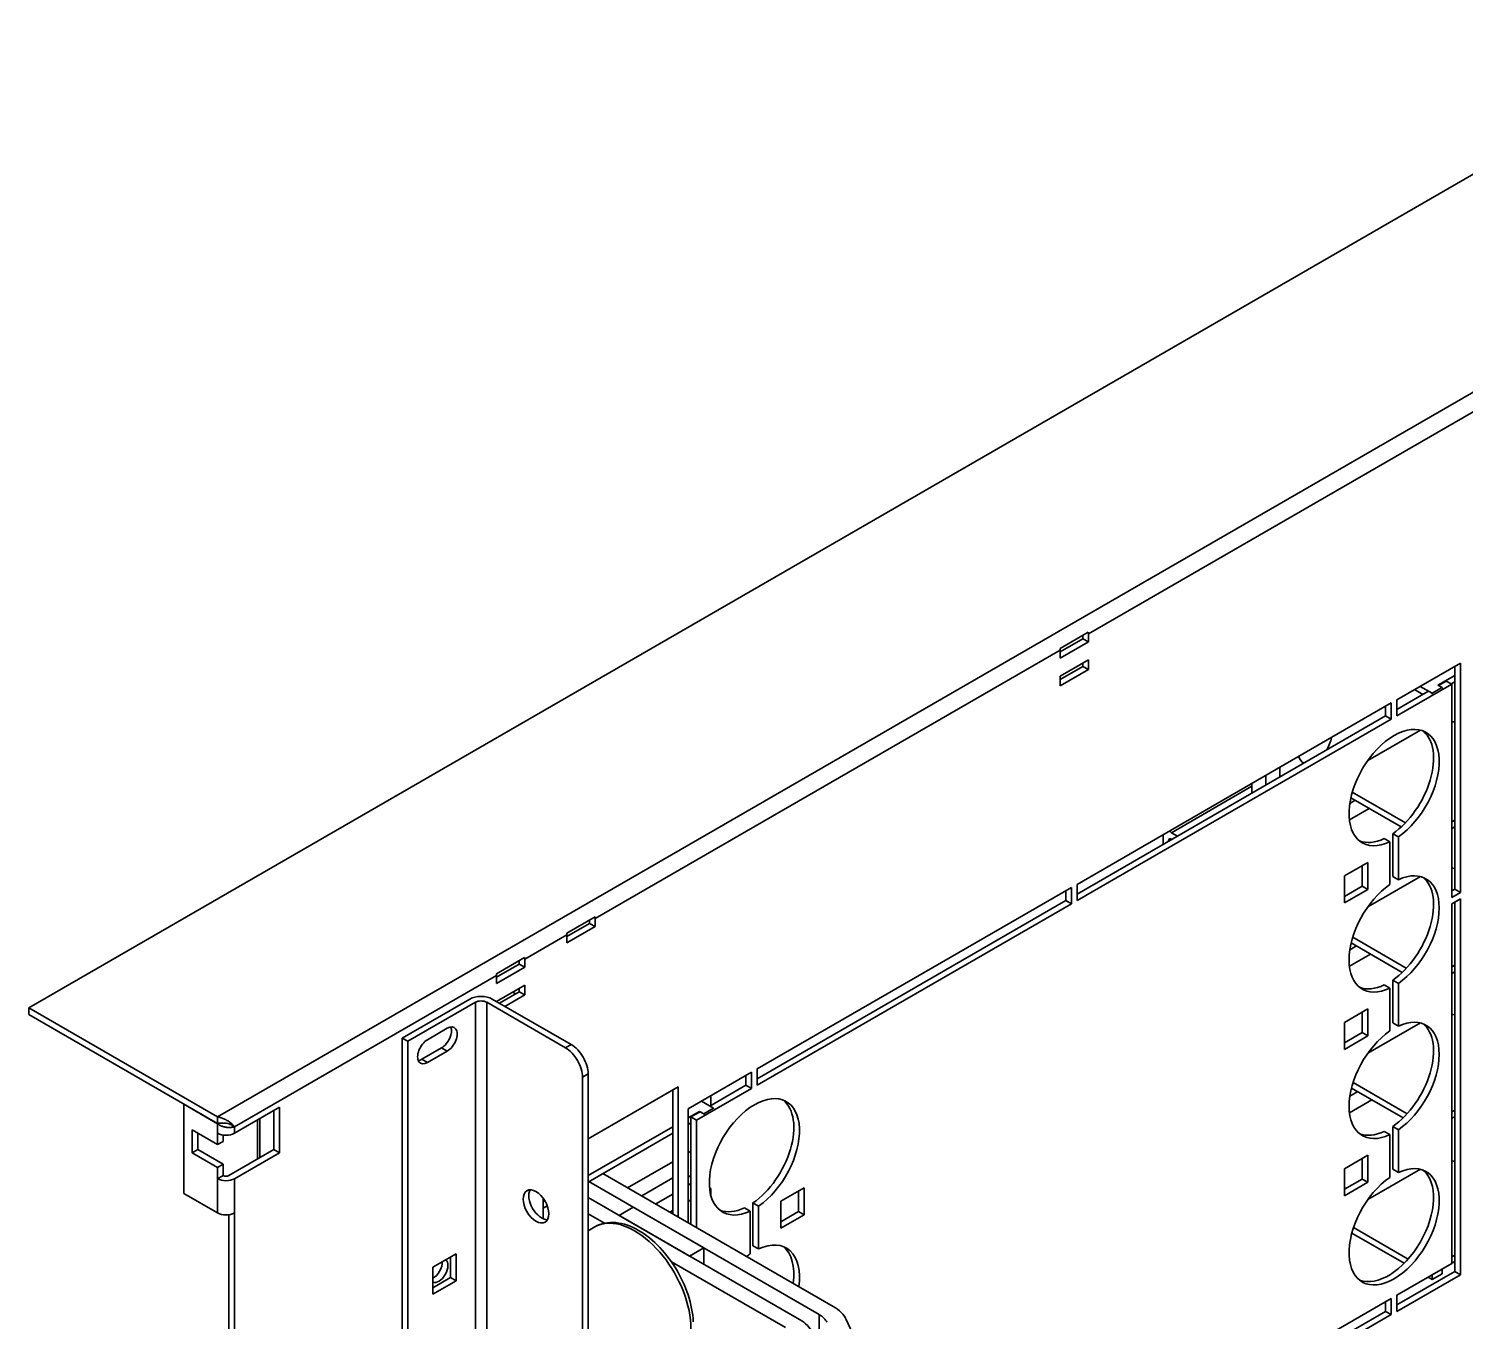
# Model space of a CAD drawing. Header units: millimetres. Extents: x -116965 to 323937, y 291661 to 566926.
# Drawn here: x -12235.7 to -11875.3, y 313817.4 to 314141.8 of the extents above; entities that cross this region are included whole.
import ezdxf

# ---------------------------------------------------------------- set-up
doc = ezdxf.new("R2010")
doc.units = ezdxf.units.MM
doc.layers.add('Visible Edges(Schneider)', color=7, linetype='Continuous', lineweight=35)
doc.layers.add('Visible Tangent Edges(Schneider)', color=7, linetype='Continuous', lineweight=35)

msp = doc.modelspace()

# ---------------------------------------------------------------- linework, layer by layer
at = {"layer": 'Visible Edges(Schneider)'}
for p, q in [((-12235.747709, 313896.026826), (-11810.069427, 314141.792297)), ((-11976.976297, 313986.266829), (-11969.905229, 313990.349312)), ((-11969.875559, 313989.923933), (-11969.875559, 313987.882692)), ((-11976.946627, 313985.433202), (-11971.289773, 313988.699188)), ((-11969.875559, 313987.882692), (-11976.946627, 313983.800209)), ((-11971.289773, 313988.699188), (-11971.289773, 313989.549945)), ((-11971.289773, 313988.699188), (-11969.875559, 313987.882692)), ((-11976.946627, 313983.800209), (-11976.946627, 313985.84145)), ((-11976.946627, 313979.309478), (-11969.875559, 313983.391961)), ((-11971.289773, 313981.758967), (-11971.289773, 313982.575464)), ((-11969.875559, 313983.391961), (-11969.875559, 313980.942471)), ((-11892.447367, 313973.389877), (-11876.537464, 313982.575464)), ((-11876.537464, 313982.575464), (-11876.537464, 313925.012455)), ((-11976.946627, 313978.492981), (-11971.289773, 313981.758967)), ((-11969.875559, 313980.942471), (-11976.946627, 313976.859988)), ((-11976.946627, 313976.859988), (-11976.946627, 313979.309478)), ((-11971.289773, 313981.758967), (-11969.875559, 313980.942471)), ((-11882.194318, 313977.047782), (-11877.951678, 313979.497272)), ((-11877.951678, 313925.828952), (-11877.951678, 313981.758967)), ((-11878.658784, 313977.268236), (-11892.447367, 313969.307395)), ((-11892.447367, 313970.940388), (-11884.669192, 313975.431119)), ((-11888.042091, 313975.933264), (-11885.920771, 313974.708519)), ((-11886.627878, 313976.749761), (-11883.608532, 313975.006541)), ((-11881.133658, 313976.43541), (-11883.608532, 313975.006541)), ((-11881.133658, 313976.43541), (-11882.194318, 313977.047782)), ((-11882.031684, 313976.953885), (-11880.072998, 313978.084733)), ((-11881.133658, 313976.247616), (-11881.133658, 313976.43541)), ((-11880.072998, 313978.084733), (-11878.658784, 313977.268236)), ((-11877.951678, 313977.864279), (-11878.821419, 313977.362133)), ((-11878.658784, 313923.78771), (-11878.658784, 313977.268236)), ((-11972.703986, 313927.053697), (-11893.86158, 313972.573381)), ((-11895.275794, 313969.307395), (-11895.275794, 313971.756884)), ((-11893.86158, 313972.573381), (-11893.86158, 313968.490898)), ((-11892.447367, 313969.307395), (-11892.447367, 313973.389877)), ((-11883.608532, 313975.006541), (-11883.608532, 313974.818747)), ((-11972.703986, 313924.604207), (-11895.275794, 313969.307395)), ((-11893.86158, 313968.490898), (-11972.703986, 313922.971214)), ((-11895.275794, 313969.307395), (-11893.86158, 313968.490898)), ((-11899.749926, 313958.151039), (-11886.55902, 313965.766812)), ((-11925.327832, 313954.406332), (-11925.327832, 313951.956842)), ((-11925.327832, 313954.406332), (-11925.327832, 313951.956842)), ((-11921.792298, 313956.447573), (-11921.792298, 313953.998084)), ((-11928.863366, 313952.365091), (-11928.863366, 313949.915601)), ((-11890.319807, 313942.506374), (-11903.640036, 313950.196812)), ((-11902.926689, 313948.151968), (-11904.267529, 313947.377834)), ((-11904.267529, 313947.377834), (-11902.926689, 313948.151968)), ((-11904.006012, 313948.775115), (-11891.368044, 313941.478581)), ((-11899.391155, 313946.110727), (-11904.379446, 313943.230736)), ((-11878.658784, 313942.714101), (-11877.951678, 313943.122349)), ((-11951.13723, 313937.05578), (-11951.13723, 313939.505269)), ((-11947.509772, 313939.150093), (-11949.015909, 313940.019662)), ((-11893.508027, 313929.037401), (-11893.508027, 313939.76693)), ((-11893.508027, 313939.76693), (-11892.093813, 313938.950434)), ((-11877.951678, 313941.489356), (-11878.658784, 313941.081108)), ((-11949.723016, 313937.872276), (-11949.723016, 313937.978421)), ((-11949.015909, 313938.386669), (-11948.923985, 313938.333597)), ((-11895.629347, 313938.542185), (-11894.215134, 313937.725689)), ((-11894.215134, 313926.99616), (-11894.215134, 313937.725689)), ((-11892.093813, 313938.950434), (-11892.093813, 313928.220905)), ((-11905.634908, 313929.156175), (-11899.765922, 313932.544636)), ((-11899.765922, 313932.544636), (-11899.765922, 313925.767714)), ((-11905.634908, 313922.379254), (-11905.634908, 313929.156175)), ((-11901.180135, 313926.584211), (-11901.180135, 313931.728139)), ((-11899.749926, 313921.408693), (-11886.55902, 313929.024466)), ((-11893.508027, 313929.037401), (-11892.093813, 313928.220905)), ((-12052.960606, 313880.717516), (-11974.1182, 313926.2372)), ((-11975.532413, 313922.971214), (-11975.532413, 313925.420703)), ((-11974.1182, 313926.2372), (-11974.1182, 313922.154717)), ((-11972.703986, 313922.971214), (-11972.703986, 313927.053697)), ((-11905.634908, 313924.012247), (-11901.180135, 313926.584211)), ((-11899.765922, 313925.767714), (-11905.634908, 313922.379254)), ((-11901.180135, 313926.584211), (-11899.765922, 313925.767714)), ((-11878.658784, 313925.420703), (-11877.951678, 313925.828952)), ((-11876.537464, 313925.012455), (-11878.658784, 313923.78771)), ((-11877.951678, 313925.828952), (-11876.537464, 313925.012455)), ((-12052.960606, 313878.268026), (-11975.532413, 313922.971214)), ((-11974.1182, 313922.154717), (-12052.960606, 313876.635033)), ((-11975.532413, 313922.971214), (-11974.1182, 313922.154717)), ((-11878.658784, 313922.154717), (-11876.537464, 313923.379462)), ((-11878.658784, 313831.931845), (-11878.658784, 313922.154717)), ((-11877.951678, 313829.890603), (-11877.951678, 313922.562965)), ((-11876.537464, 313923.379462), (-11876.537464, 313829.074107)), ((-12100.719984, 313914.823378), (-12093.648916, 313918.905861)), ((-12095.033459, 313917.255738), (-12095.033459, 313918.106494)), ((-12093.619246, 313918.480482), (-12093.619246, 313916.439241)), ((-12100.690314, 313913.989751), (-12095.033459, 313917.255738)), ((-12093.619246, 313916.439241), (-12100.690314, 313912.356758)), ((-12100.690314, 313912.356758), (-12100.690314, 313914.398)), ((-12095.033459, 313917.255738), (-12093.619246, 313916.439241)), ((-11902.608491, 313911.593334), (-11904.267529, 313910.635488)), ((-11904.267529, 313910.635488), (-11902.608491, 313911.593334)), ((-11903.931229, 313912.357017), (-11891.124629, 313904.963123)), ((-11890.095373, 313906.001875), (-11903.546271, 313913.767755)), ((-12118.397654, 313904.617171), (-12111.326586, 313908.699654)), ((-12118.367983, 313903.783544), (-12112.711129, 313907.04953)), ((-12112.711129, 313907.04953), (-12112.711129, 313907.900287)), ((-12112.711129, 313907.04953), (-12111.296915, 313906.233034)), ((-12111.296915, 313908.274275), (-12111.296915, 313906.233034)), ((-11899.072957, 313909.552092), (-11904.379446, 313906.48839)), ((-11878.658784, 313906.339178), (-11877.951678, 313906.747427)), ((-12111.296915, 313906.233034), (-12118.367983, 313902.150551)), ((-12118.367983, 313902.150551), (-12118.367983, 313904.191792)), ((-11877.951678, 313905.114433), (-11878.658784, 313904.706185)), ((-12118.367983, 313897.65982), (-12111.296915, 313901.742303)), ((-12117.660876, 313897.251571), (-12112.711129, 313900.109309)), ((-12113.609155, 313899.590834), (-12114.316261, 313899.999082)), ((-12112.711129, 313900.109309), (-12112.711129, 313900.925806)), ((-12112.711129, 313900.109309), (-12111.296915, 313899.292813)), ((-12111.296915, 313901.742303), (-12111.296915, 313899.292813)), ((-11895.629347, 313901.799839), (-11894.215134, 313900.983343)), ((-11894.215134, 313890.253814), (-11894.215134, 313900.983343)), ((-11893.508027, 313892.295055), (-11893.508027, 313903.024584)), ((-11893.508027, 313903.024584), (-11892.093813, 313902.208087)), ((-11892.093813, 313902.208087), (-11892.093813, 313891.478559)), ((-12235.747709, 313896.026826), (-12188.371555, 313868.674191)), ((-12235.747709, 313894.393833), (-12235.747709, 313896.026826)), ((-12142.05606, 313888.474233), (-12125.085498, 313898.272192)), ((-12123.671284, 313897.455695), (-12140.641847, 313887.657736)), ((-12101.043867, 313886.024743), (-12120.842857, 313897.455695)), ((-12119.428643, 313898.272192), (-12099.629654, 313886.84124)), ((-12111.296915, 313899.292813), (-12116.246663, 313896.435075)), ((-12188.371555, 313867.041198), (-12235.747709, 313894.393833)), ((-11905.634908, 313892.413829), (-11899.765922, 313895.80229)), ((-11905.634908, 313885.636907), (-11905.634908, 313892.413829)), ((-11901.180135, 313889.841865), (-11901.180135, 313894.985793)), ((-11899.765922, 313895.80229), (-11899.765922, 313889.025368)), ((-11899.749926, 313884.666347), (-11886.55902, 313892.28212)), ((-11893.508027, 313892.295055), (-11892.093813, 313891.478559)), ((-12135.692099, 313888.065985), (-12130.742352, 313890.923723)), ((-11905.634908, 313887.269901), (-11901.180135, 313889.841865)), ((-11899.765922, 313889.025368), (-11905.634908, 313885.636907)), ((-11901.180135, 313889.841865), (-11899.765922, 313889.025368)), ((-12140.641847, 313887.657736), (-12142.05606, 313888.474233)), ((-12142.05606, 313680.631565), (-12142.05606, 313888.474233)), ((-12140.641847, 313681.118547), (-12140.641847, 313887.657736)), ((-12137.106313, 313883.167005), (-12132.156565, 313886.024743)), ((-12130.742352, 313885.208247), (-12135.692099, 313882.350509)), ((-12096.801226, 313703.537758), (-12096.801226, 313878.676274)), ((-12095.387013, 313704.354254), (-12095.387013, 313879.492771)), ((-12070.284722, 313870.715432), (-12054.37482, 313879.901019)), ((-12055.789033, 313876.635033), (-12055.789033, 313879.084522)), ((-12054.37482, 313879.901019), (-12054.37482, 313875.818536)), ((-12052.960606, 313876.635033), (-12052.960606, 313880.717516)), ((-12095.387013, 313863.162839), (-12072.759596, 313876.226784)), ((-12074.173809, 313844.383418), (-12074.173809, 313875.410288)), ((-12072.759596, 313876.226784), (-12072.759596, 313843.566921)), ((-12054.37482, 313875.818536), (-12068.163402, 313867.857694)), ((-12064.818787, 313871.421702), (-12055.789033, 313876.635033)), ((-12055.789033, 313876.635033), (-12054.37482, 313875.818536)), ((-11904.267529, 313873.893142), (-11902.290293, 313875.034699)), ((-11902.290293, 313875.034699), (-11904.267529, 313873.893142)), ((-11903.851939, 313875.936316), (-11890.885721, 313868.450267)), ((-11889.874886, 313869.499654), (-11903.448561, 313877.336419)), ((-12196.786125, 313871.899352), (-12196.856836, 313871.858528)), ((-12196.856836, 313871.858528), (-12188.371555, 313866.959548)), ((-12196.856836, 313849.486521), (-12196.856836, 313871.858528)), ((-12184.128914, 313864.591708), (-12172.815205, 313871.123681)), ((-12172.815205, 313871.123681), (-12172.815205, 313859.692729)), ((-12070.284722, 313842.138052), (-12070.284722, 313870.715432)), ((-12063.920761, 313870.903227), (-12066.940107, 313872.646447)), ((-12066.395635, 313869.474358), (-12063.920761, 313870.903227)), ((-12064.627868, 313871.531929), (-12064.627868, 313873.981419)), ((-12063.920761, 313870.715432), (-12063.920761, 313870.903227)), ((-11898.754759, 313872.993458), (-11904.379446, 313869.746044)), ((-12188.371555, 313867.041198), (-12188.371555, 313868.674191)), ((-12188.371554, 313866.959547), (-12188.174991, 313867.073033)), ((-12178.350739, 313867.927739), (-12178.350739, 313858.12978)), ((-12174.229419, 313860.509225), (-12174.229419, 313870.307184)), ((-12070.284722, 313868.453737), (-12067.456295, 313870.08673)), ((-12069.577615, 313867.228992), (-12070.284722, 313866.820744)), ((-12069.577615, 313868.674191), (-12067.456295, 313869.898936)), ((-12069.577615, 313841.729804), (-12069.577615, 313868.674191)), ((-12069.577615, 313868.674191), (-12068.163402, 313867.857694)), ((-12068.163402, 313867.857694), (-12068.163402, 313840.913307)), ((-12067.456295, 313869.898936), (-12067.456295, 313870.08673)), ((-12067.456295, 313870.08673), (-12066.395635, 313869.474358)), ((-12066.395635, 313869.474358), (-12066.395635, 313869.286563)), ((-11878.658784, 313869.964256), (-11877.951678, 313870.372504)), ((-11877.951678, 313868.739511), (-11878.658784, 313868.331262)), ((-12194.735516, 313859.692729), (-12194.735516, 313865.408205)), ((-12194.735516, 313865.408205), (-12188.371555, 313861.73397)), ((-12193.321302, 313864.591708), (-12193.321302, 313860.509225)), ((-12188.371555, 313861.73397), (-12188.371555, 313864.591708)), ((-12186.957341, 313864.133202), (-12186.957341, 313862.550467)), ((-12184.899598, 313866.669656), (-12184.128914, 313866.224701)), ((-12095.387013, 313853.960923), (-12074.173809, 313866.208371)), ((-12074.173809, 313864.575378), (-12095.387013, 313852.327929)), ((-11895.629347, 313865.057493), (-11894.215134, 313864.240996)), ((-11894.215134, 313853.511468), (-11894.215134, 313864.240996)), ((-11893.508027, 313855.552709), (-11893.508027, 313866.282238)), ((-11893.508027, 313866.282238), (-11892.093813, 313865.465741)), ((-11892.093813, 313865.465741), (-11892.093813, 313854.736212)), ((-12194.735516, 313859.692729), (-12193.321302, 313860.509225)), ((-12193.321302, 313860.509225), (-12186.957341, 313856.834991)), ((-12188.371555, 313861.73397), (-12186.957341, 313862.550467)), ((-12185.543127, 313853.977253), (-12174.229419, 313860.509225)), ((-12172.815205, 313859.692729), (-12174.229419, 313860.509225)), ((-12070.284722, 313859.692729), (-12069.577615, 313860.100977)), ((-12188.371555, 313856.018494), (-12194.735516, 313859.692729)), ((-12186.957341, 313856.834991), (-12188.371555, 313856.018494)), ((-12186.957341, 313856.834991), (-12186.957341, 313853.977253)), ((-12172.815205, 313859.692729), (-12184.128914, 313853.160756)), ((-12085.487518, 313850.91539), (-12074.173809, 313857.447363)), ((-11905.634908, 313855.671483), (-11899.765922, 313859.059944)), ((-11901.180135, 313853.099519), (-11901.180135, 313858.243447)), ((-11899.765922, 313859.059944), (-11899.765922, 313852.283022)), ((-12188.371555, 313853.160756), (-12188.371555, 313856.018494)), ((-12188.371555, 313853.160756), (-12186.957341, 313853.977253)), ((-12091.66056, 313854.479398), (-12033.875525, 313821.117192)), ((-12081.951984, 313848.874149), (-12074.173809, 313853.36488)), ((-12070.284722, 313853.977253), (-12069.577615, 313853.569004)), ((-11905.634908, 313848.894561), (-11905.634908, 313855.671483)), ((-11905.634908, 313850.527554), (-11901.180135, 313853.099519)), ((-11901.180135, 313853.099519), (-11899.765922, 313852.283022)), ((-11899.749926, 313847.924), (-11886.55902, 313855.539773)), ((-11893.508027, 313855.552709), (-11892.093813, 313854.736212)), ((-12196.856836, 313849.486521), (-12188.371555, 313844.587542)), ((-12037.411058, 313819.075951), (-12095.196094, 313852.438156)), ((-12074.173809, 313849.282397), (-12078.41645, 313846.832907)), ((-12078.41645, 313846.832907), (-12074.173809, 313849.282397)), ((-12069.577615, 313851.936011), (-12070.284722, 313851.527763)), ((-12070.284722, 313851.527763), (-12069.577615, 313851.936011)), ((-12064.926263, 313850.883545), (-12064.627868, 313850.711266)), ((-12064.627868, 313850.711266), (-12064.892685, 313850.558374)), ((-12064.627868, 313849.103889), (-12064.627868, 313850.711266)), ((-12047.056264, 313847.506517), (-12041.187278, 313850.894978)), ((-12042.601492, 313844.934553), (-12042.601492, 313850.078481)), ((-12041.187278, 313850.894978), (-12041.187278, 313844.118056)), ((-11899.765922, 313852.283022), (-11905.634908, 313848.894561)), ((-12106.700721, 313843.140347), (-12106.700721, 313848.303944)), ((-12106.700721, 313847.42895), (-12106.276259, 313847.674013)), ((-12105.65546, 313846.399439), (-12106.700721, 313845.795957)), ((-12095.387013, 313848.465901), (-12042.360806, 313817.851206)), ((-12087.608838, 313843.975169), (-12084.073304, 313846.016411)), ((-12066.395635, 313835.810204), (-12084.073304, 313846.016411)), ((-12069.577615, 313847.853528), (-12070.284722, 313847.44528)), ((-12056.142587, 313845.869823), (-12054.728373, 313845.053327)), ((-12054.021266, 313836.365039), (-12054.021266, 313847.094568)), ((-12054.021266, 313847.094568), (-12052.607053, 313846.278072)), ((-12052.607053, 313846.278072), (-12052.607053, 313835.548543)), ((-12047.056264, 313840.729596), (-12047.056264, 313847.506517)), ((-12185.543127, 313662.595879), (-12185.543127, 313844.129036)), ((-12184.128914, 313844.587542), (-12184.128914, 313663.412021)), ((-12091.278711, 313842.011489), (-12095.387013, 313844.383418)), ((-12087.608838, 313843.975169), (-12069.931169, 313833.768962)), ((-12074.173809, 313845.199914), (-12074.880916, 313844.791666)), ((-12054.728373, 313834.323798), (-12054.728373, 313845.053327)), ((-12047.056264, 313842.362589), (-12042.601492, 313844.934553)), ((-12041.187278, 313844.118056), (-12047.056264, 313840.729596)), ((-12042.601492, 313844.934553), (-12041.187278, 313844.118056)), ((-12093.719751, 313841.087387), (-12095.387013, 313840.124793)), ((-11890.651173, 313831.939927), (-11903.768289, 313839.513098)), ((-11889.658248, 313832.999655), (-11903.347, 313840.90286)), ((-12069.931169, 313833.768962), (-12066.395635, 313835.810204)), ((-12066.395635, 313831.727721), (-12066.395635, 313835.810204)), ((-12054.021266, 313836.365039), (-12052.607053, 313835.548543)), ((-12134.383952, 313830.972461), (-12128.514966, 313834.360922)), ((-12129.929179, 313828.400497), (-12129.929179, 313833.544426)), ((-12128.514966, 313834.360922), (-12128.514966, 313827.584001)), ((-12045.89634, 313815.809964), (-12074.479282, 313832.312333)), ((-11892.447367, 313823.971003), (-11878.658784, 313831.931845)), ((-11878.658784, 313833.589333), (-11877.951678, 313833.997581)), ((-11877.951678, 313832.364588), (-11878.658784, 313831.95634)), ((-12134.383952, 313824.19554), (-12134.383952, 313830.972461)), ((-12134.383952, 313825.828533), (-12129.929179, 313828.400497)), ((-12128.514966, 313827.584001), (-12134.383952, 313824.19554)), ((-12128.514966, 313827.584001), (-12129.929179, 313828.400497)), ((-11892.447367, 313821.521513), (-11877.951678, 313829.890603)), ((-11876.537464, 313829.074107), (-11892.447367, 313819.88852)), ((-11883.608532, 313827.873857), (-11884.647979, 313828.473982)), ((-11881.133658, 313829.302726), (-11883.608532, 313827.873857)), ((-11883.608532, 313829.074107), (-11883.608532, 313827.873857)), ((-11881.133658, 313829.302726), (-11881.133658, 313830.502976)), ((-11877.951678, 313829.890603), (-11876.537464, 313829.074107)), ((-11892.447367, 313819.88852), (-11892.447367, 313823.971003)), ((-11972.703986, 313777.634822), (-11893.86158, 313823.154507)), ((-11895.275794, 313819.88852), (-11895.275794, 313822.33801)), ((-11893.86158, 313823.154507), (-11893.86158, 313819.072024)), ((-12030.640286, 313817.881954), (-12000.153846, 313752.192804)), ((-11972.703986, 313775.185332), (-11895.275794, 313819.88852)), ((-11893.86158, 313819.072024), (-11972.703986, 313773.552339)), ((-11895.275794, 313819.88852), (-11893.86158, 313819.072024))]:
    msp.add_line(p, q, dxfattribs=at)
at = {"layer": 'Visible Edges(Schneider)', "flags": 128}
for points in [[(-12188.371554, 313868.674191), (-12188.14392, 313868.639791), (-12187.917071, 313868.595259), (-12187.691356, 313868.540973), (-12187.467265, 313868.477346), (-12187.246086, 313868.4051), (-12187.028301, 313868.324794), (-12186.814213, 313868.23694), (-12186.604126, 313868.142053), (-12186.398349, 313868.04065), (-12186.197184, 313867.93324), (-12186.001064, 313867.820412), (-12185.811333, 313867.703381), (-12185.628431, 313867.582914), (-12185.452528, 313867.45962), (-12185.283799, 313867.334129), (-12185.122421, 313867.207059), (-12184.968568, 313867.079026), (-12184.822465, 313866.950698), (-12184.684809, 313866.823215), (-12184.55582, 313866.697358), (-12184.435545, 313866.573756), (-12184.324265, 313866.45331), (-12184.222073, 313866.336757), (-12184.128913, 313866.2247)], [(-12186.242838, 313867.087855), (-12186.320337, 313867.093982), (-12186.398986, 313867.100007), (-12186.478787, 313867.105848), (-12186.559739, 313867.111423), (-12186.641842, 313867.116645), (-12186.725095, 313867.121428), (-12186.809496, 313867.125691), (-12186.89505, 313867.129352), (-12186.981751, 313867.132322), (-12187.069601, 313867.134517), (-12187.1586, 313867.135857), (-12187.248625, 313867.136253), (-12187.33935, 313867.135619), (-12187.430741, 313867.133889), (-12187.522786, 313867.130984), (-12187.61547, 313867.126839), (-12187.708778, 313867.121372), (-12187.802675, 313867.114519), (-12187.896912, 313867.106229), (-12187.991404, 313867.096439), (-12188.086132, 313867.085105), (-12188.18108, 313867.072158), (-12188.276226, 313867.057542), (-12188.371554, 313867.041199)], [(-12186.242838, 313867.087855), (-12186.238224, 313867.087509), (-12186.233622, 313867.087159), (-12186.229033, 313867.086812), (-12186.224455, 313867.086458), (-12186.219891, 313867.086109), (-12186.215337, 313867.085751), (-12186.210796, 313867.085398), (-12186.206265, 313867.085038), (-12186.201748, 313867.084683), (-12186.19724, 313867.084325), (-12186.192744, 313867.083963), (-12186.188259, 313867.083602), (-12186.183787, 313867.083242), (-12186.179325, 313867.082879), (-12186.174873, 313867.082516), (-12186.170434, 313867.082151), (-12186.166005, 313867.081786), (-12186.161586, 313867.081421), (-12186.157181, 313867.081054), (-12186.152785, 313867.080687), (-12186.148402, 313867.080318), (-12186.144027, 313867.079949), (-12186.139665, 313867.079576), (-12186.135314, 313867.079209)], [(-12184.899597, 313866.669654), (-12185.1838, 313866.816867), (-12185.488963, 313866.939459), (-12185.808684, 313867.028961), (-12186.135316, 313867.079155)], [(-12184.128913, 313866.2247), (-12184.272456, 313866.177765), (-12184.424161, 313866.136505), (-12184.583501, 313866.101158), (-12184.749954, 313866.071966), (-12184.92299, 313866.049152), (-12185.102081, 313866.032959), (-12185.286165, 313866.023636), (-12185.473976, 313866.021364), (-12185.664887, 313866.026241), (-12185.858278, 313866.038368), (-12186.05353, 313866.05785), (-12186.250021, 313866.084787), (-12186.44663, 313866.119182), (-12186.641958, 313866.160909), (-12186.835377, 313866.209921), (-12187.02627, 313866.266179), (-12187.214015, 313866.329638), (-12187.397995, 313866.400259), (-12187.577204, 313866.477818), (-12187.750346, 313866.561876), (-12187.916875, 313866.652251), (-12188.076269, 313866.748769), (-12188.228003, 313866.851257), (-12188.371554, 313866.959547)], [(-12093.719751, 313841.087386), (-12093.116952, 313841.401559), (-12092.489074, 313841.663803), (-12091.839747, 313841.873978), (-12091.172604, 313842.031939), (-12090.491278, 313842.137546), (-12089.799392, 313842.19087), (-12089.099803, 313842.193629), (-12088.394264, 313842.147471), (-12087.684455, 313842.053922), (-12086.972055, 313841.914502), (-12086.258743, 313841.730734), (-12085.546076, 313841.504139), (-12084.834863, 313841.236121), (-12084.126056, 313840.927925), (-12083.42067, 313840.580789), (-12082.719715, 313840.195949), (-12082.024202, 313839.774641), (-12081.335144, 313839.318102), (-12080.65356, 313838.827506), (-12079.980552, 313838.304044), (-12079.317254, 313837.749054), (-12078.664807, 313837.163875), (-12078.024346, 313836.549848), (-12077.397009, 313835.908312), (-12076.783935, 313835.240608), (-12076.186307, 313834.548132), (-12075.605286, 313833.832469), (-12075.041969, 313833.095237), (-12074.497455, 313832.338058), (-12073.97284, 313831.56255), (-12073.469223, 313830.770334), (-12072.987702, 313829.963031), (-12072.529351, 313829.142362), (-12072.095077, 313828.310107), (-12071.68575, 313827.468023), (-12071.302243, 313826.617872), (-12070.945422, 313825.761413), (-12070.616155, 313824.900405), (-12070.315311, 313824.036615), (-12070.043624, 313823.171842), (-12069.801703, 313822.307776), (-12069.59015, 313821.446085), (-12069.409571, 313820.588437), (-12069.26057, 313819.736498), (-12069.143749, 313818.891937), (-12069.059684, 313818.056402), (-12069.008828, 313817.231402)]]:
    msp.add_lwpolyline(points, dxfattribs=at)
at = {"layer": 'Visible Edges(Schneider)'}
for centre, major_axis, start_param, end_param in [((-11971.99688, 313991.148678), (1.5, -2.598076), 0.7853981634, 0.9528462426), ((-11979.067947, 313987.066195), (-1.5, 2.598076), 3.926990817, 4.0944388962), ((-11893.154473, 313951.34447), (-8, -13.856406), 0.8792860385, 6.9746955955), ((-11894.568687, 313952.160966), (8, 13.856406), 4.0208786921, 6.194681464), ((-11879.719445, 313963.591919), (7.5, 0), 1.332855202, 1.4288992722), ((-11912.953463, 313962.775422), (-3, -5.196152), 1.5081324112, 2.103514235), ((-11912.953463, 313962.775422), (-3, -5.196152), 5.7504673989, 6.3458492228), ((-11949.015909, 313940.836159), (0.5, -0.866025), 4.8044428162, 5.4977871438), ((-11949.015909, 313937.570172), (-0.5, 0.866025), 5.4977871438, 7.0685834706), ((-11894.568687, 313952.160966), (-8, -13.856406), 0.0885038431, 0.6915102883), ((-11894.568687, 313915.41862), (8, 13.856406), 4.0208786921, 6.194681464), ((-11893.154473, 313914.602124), (8, 13.856406), 4.0208786921, 6.9746955955), ((-11879.719445, 313926.849572), (7.5, 0), 1.332855202, 1.4288992722), ((-11893.154473, 313914.602124), (-8, -13.856406), 4.0208786921, 6.9746955955), ((-12095.740566, 313919.705227), (1.5, -2.598076), 0.7853981634, 0.9528462426), ((-12102.811634, 313915.622744), (-1.5, 2.598076), 3.926990817, 4.0944388962), ((-12113.418236, 313909.49902), (1.5, -2.598076), 0.7853981634, 0.9528462426), ((-12120.489304, 313905.416537), (-1.5, 2.598076), 3.926990817, 4.0944388962), ((-11894.568687, 313915.41862), (-8, -13.856406), 0.0885038431, 0.6915102883), ((-12122.257071, 313896.639199), (-4, 0), 3.926990817, 5.4977871438), ((-12122.257071, 313896.639199), (-2, 0), 3.926990817, 5.4977871438), ((-11893.154473, 313877.859778), (8, 13.856406), 4.0208786921, 6.9746955955), ((-11879.719445, 313890.107226), (7.5, 0), 1.332855202, 1.4288992722), ((-12132.156565, 313888.882481), (1.75, 3.031089), 3.926990817, 5.8672332202), ((-12130.742352, 313888.065985), (1.75, 3.031089), 3.926990817, 7.0685834706), ((-11893.154473, 313877.859778), (-8, -13.856406), 4.0208786921, 6.9746955955), ((-11894.568687, 313878.676274), (8, 13.856406), 4.0208786921, 6.194681464), ((-12135.692099, 313885.208247), (-1.75, -3.031089), 3.926990817, 7.0685834706), ((-12101.043867, 313881.125764), (3, -5.196152), 0.7853981634, 2.3561944902), ((-12099.629654, 313881.94226), (-3, 5.196152), 3.926990817, 5.4977871438), ((-12137.106313, 313886.024743), (1.75, 3.031089), 3.5575447405, 3.926990817), ((-12053.667713, 313858.672108), (-8, -13.856406), 0.8792860385, 6.9746955955), ((-12055.081926, 313859.488604), (8, 13.856406), 4.0208786921, 6.194681464), ((-12186.250234, 313865.816453), (3, 0), 3.926990817, 5.4977871438), ((-11894.568687, 313878.676274), (-8, -13.856406), 0.0885038431, 0.6915102883), ((-11893.154473, 313841.117431), (8, 13.856406), 0.8792860385, 6.9746955955), ((-11879.719445, 313853.36488), (7.5, 0), 1.332855202, 1.4288992722), ((-12186.250234, 313854.385501), (-3, 0), 0.7853981634, 2.3561944902), ((-12186.250234, 313854.385501), (1, 0), 3.926990817, 5.4977871438), ((-11894.568687, 313841.933928), (-8, -13.856406), 0.0885038431, 3.0530888104), ((-12107.054275, 313847.037032), (-2.275, 3.940416), 0.3160516109, 2.8255410427), ((-12055.081926, 313859.488604), (-8, -13.856406), 0.0885038431, 0.6915102883), ((-12186.250234, 313845.812287), (3, 0), 3.926990817, 5.4977871438), ((-12053.667713, 313821.929762), (8, 13.856406), 5.3244117666, 6.9746955955), ((-12055.081926, 313822.746258), (8, 13.856406), 5.3244117666, 6.194681464), ((-12132.863672, 313830.094728), (1.625, 2.814583), 3.2041223829, 6.2206555779), ((-12134.277886, 313830.911224), (1.625, 2.814583), 3.8808205691, 5.5439573916), ((-12053.667713, 313821.929762), (8, 13.856406), 0.8792860385, 0.9587735406), ((-12042.714359, 313816.014088), (12.5, 0), 0.2617993878, 0.7853981634), ((-12051.199641, 313812.748102), (12.5, 0), 0.2617993878, 0.7853981634), ((-12042.714359, 313816.014088), (7.5, 0), 0.2617993878, 0.7853981634)]:
    msp.add_ellipse(centre, major_axis=major_axis, ratio=0.5773502692, start_param=start_param, end_param=end_param, dxfattribs=at)
msp.add_ellipse((-12108.468488, 313846.220535), major_axis=(-2.275, 3.940416), ratio=0.5773502692, dxfattribs=at)
at = {"layer": 'Visible Tangent Edges(Schneider)'}
for p, q in [((-12188.371555, 313868.674191), (-11762.693272, 314114.439662)), ((-11853.20294, 314057.284901), (-11969.875559, 313989.923933)), ((-11976.946627, 313985.84145), (-12093.619246, 313918.480482)), ((-11949.015909, 313940.019662), (-11928.863366, 313951.654739)), ((-11949.723016, 313937.978421), (-11949.015909, 313938.386669)), ((-12100.690314, 313914.398), (-12111.296915, 313908.274275)), ((-12118.367983, 313904.191792), (-12184.128914, 313866.224701)), ((-12123.671284, 313691.006586), (-12123.671284, 313897.455695)), ((-12120.842857, 313897.455695), (-12120.842857, 313692.63887)), ((-12132.156565, 313886.024743), (-12130.742352, 313885.208247)), ((-12099.629654, 313886.84124), (-12101.043867, 313886.024743)), ((-12137.106313, 313883.167005), (-12135.692099, 313882.350509)), ((-12096.801226, 313878.676274), (-12095.387013, 313879.492771)), ((-12177.764953, 313858.467984), (-12177.764953, 313868.265943)), ((-12188.371555, 313864.591708), (-12188.371555, 313866.959548)), ((-12184.128914, 313866.224701), (-12184.128914, 313864.591708)), ((-12188.371555, 313844.587542), (-12188.371555, 313853.160756)), ((-12184.128914, 313853.160756), (-12184.128914, 313844.587542)), ((-12037.411058, 313810.921713), (-12037.411058, 313819.075951))]:
    msp.add_line(p, q, dxfattribs=at)
msp.add_ellipse((-12083.719751, 313823.766879), major_axis=(-10, 17.320508), ratio=0.5773502692, start_param=3.1415926536, end_param=6.2831853072, dxfattribs=at)

doc.saveas('drawing.dxf')
